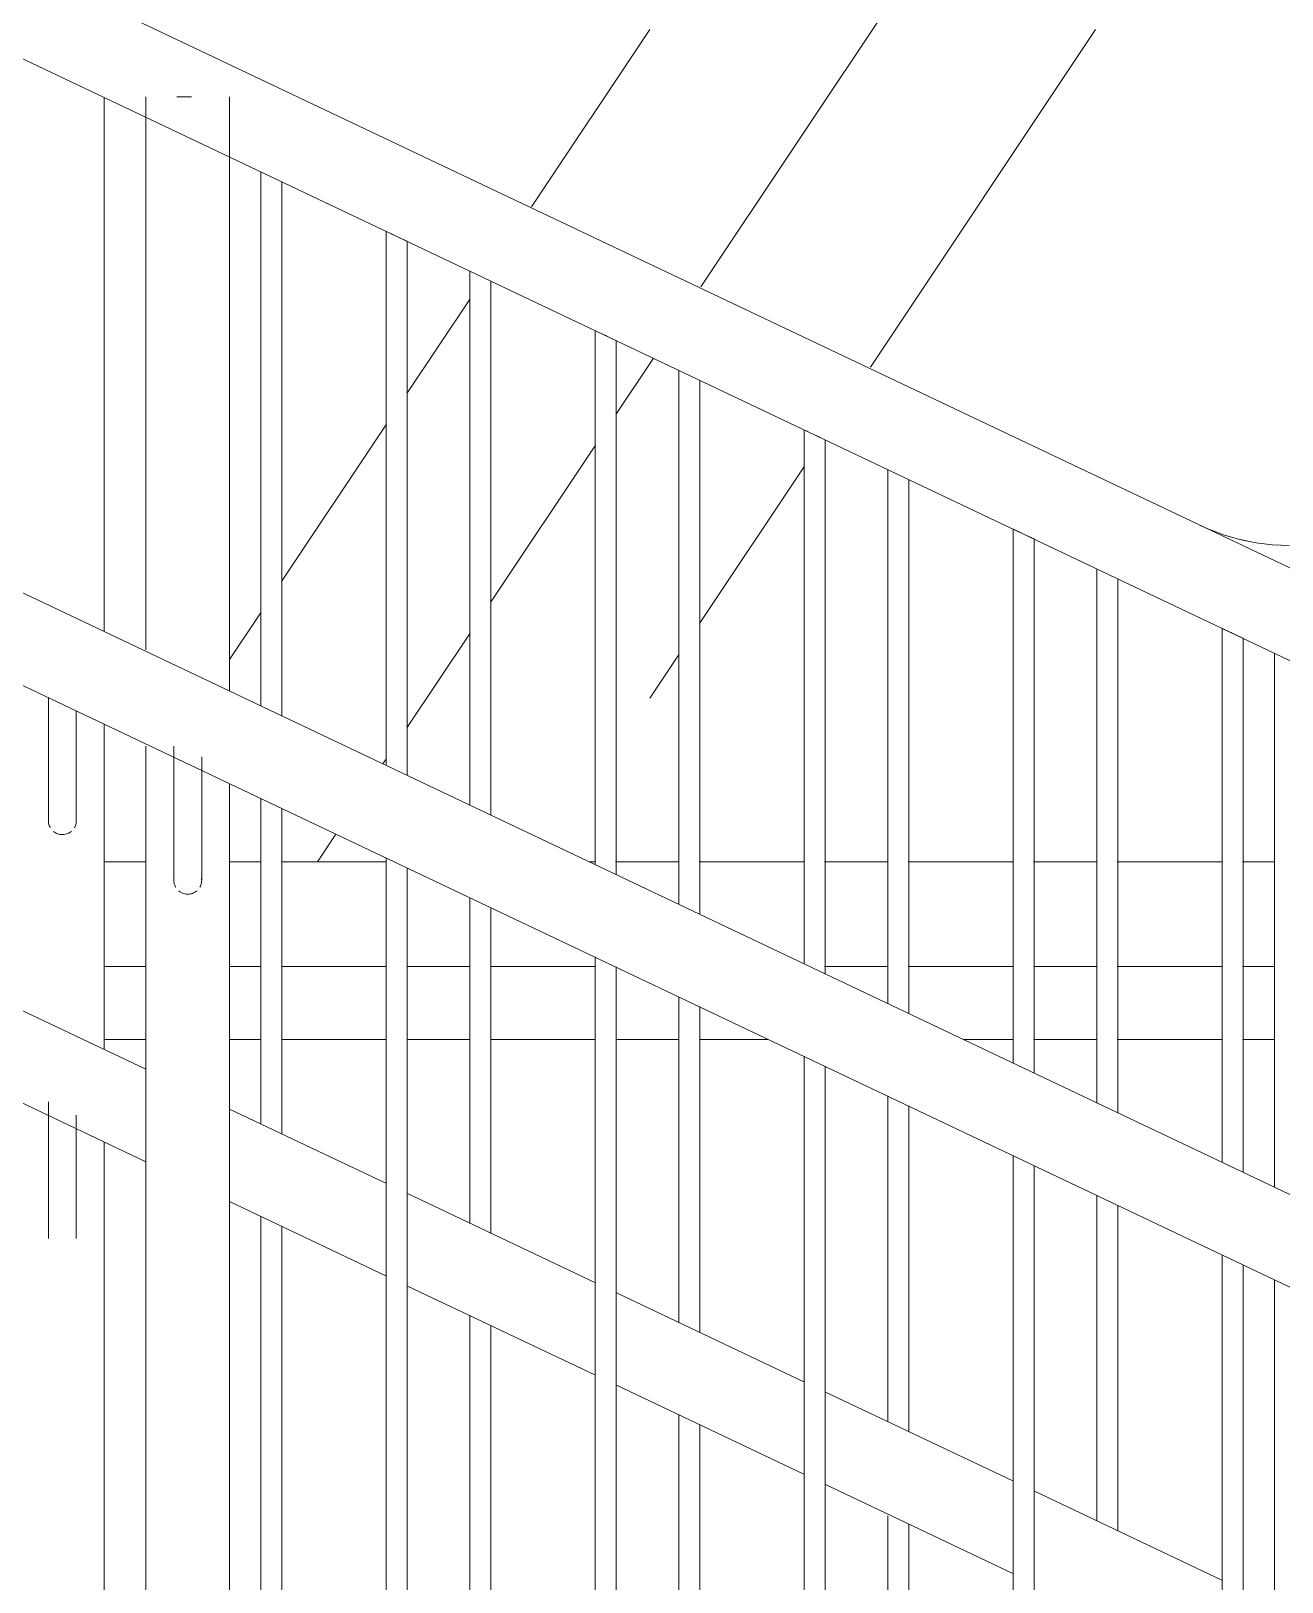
# Model space of a CAD drawing. Header units: millimetres. Extents: x -515342 to 330399, y -224905 to 507333.
# Drawn here: x 268085 to 268683, y 87987 to 88729 of the extents above; entities that cross this region are included whole.
import ezdxf

# ---------------------------------------------------------------- set-up
doc = ezdxf.new("R2010")
doc.units = ezdxf.units.MM
doc.layers.get('0').update_dxf_attribs({"lineweight": 0})
for name, color, linetype, lineweight in [('Витраж', 7, 'Continuous', 0), ('Ограждение', 7, 'Continuous', 0), ('Панели витража', 7, 'Continuous', 0), ('Перекрытие', 7, 'Continuous', 0), ('Стены внутренние', 7, 'Continuous', 0)]:
    doc.layers.add(name, color=color, linetype=linetype, lineweight=lineweight)

# ---------------------------------------------------------------- blocks, each defined once
blk = doc.blocks.new('Ограждение - АР_Ограждение_Балясина_D40 доп поручень 700_900-10240715-О_АР_П_Разрез 2-2')
at = {"layer": 'Ограждение'}
for p, q in [((7320, 399.97), (7320, 144.25)), ((7320, 100.03), (7320, -55.75))]:
    blk.add_line(p, q, dxfattribs=at)
blk = doc.blocks.new('Ограждение - АР_Ограждение_Балясина_10-V171-О_АР_П_Разрез 2-2')
at = {"layer": 'Ограждение'}
for p, q in [((7235, 440.34), (7235, 184.62)), ((7235.13, 440.28), (7235.13, 440.28)), ((7245, 179.87), (7245, 435.59)), ((7235, 140.44), (7235, -15.38)), ((7245, -20.13), (7245, 135.69))]:
    blk.add_line(p, q, dxfattribs=at)
blk = doc.blocks.new('Ограждение - АР_Ограждение_Балясина_10-V172-О_АР_П_Разрез 2-2')
at = {"layer": 'Ограждение'}
for p, q in [((7135, 487.84), (7135, 232.12)), ((7135.13, 487.78), (7135.13, 487.78)), ((7145, 227.37), (7145, 483.09)), ((7135, 187.99), (7135, 32.12)), ((7145, 27.37), (7145, 183.23)), ((7135, -12.92), (7135, -627.88)), ((7145, -632.62), (7145, -16.77))]:
    blk.add_line(p, q, dxfattribs=at)
blk = doc.blocks.new('Ограждение - АР_Ограждение_Балясина_10-V173-О_АР_П_Разрез 2-2')
at = {"layer": 'Ограждение'}
for p, q in [((7035, 535.34), (7035, 279.62)), ((7035.13, 535.28), (7035.13, 535.28)), ((7045, 274.87), (7045, 530.59)), ((7035, 235.53), (7035, 79.62)), ((7045, 74.87), (7045, 230.78)), ((7035, 35.53), (7035, -580.38)), ((7045, -585.12), (7045, 30.78))]:
    blk.add_line(p, q, dxfattribs=at)
blk = doc.blocks.new('Ограждение - АР_Ограждение_Балясина_10-V174-О_АР_П_Разрез 2-2')
at = {"layer": 'Ограждение'}
for p, q in [((6935, 582.84), (6935, 327.12)), ((6935.13, 582.78), (6935.13, 582.78)), ((6945, 322.37), (6945, 578.09)), ((6935, 282.84), (6935, 127.12)), ((6945, 122.37), (6945, 278.09)), ((6935, 83.07), (6935, -532.88)), ((6945, -537.62), (6945, 78.32))]:
    blk.add_line(p, q, dxfattribs=at)
blk = doc.blocks.new('Ограждение - АР_Ограждение_Балясина_10-V175-О_АР_П_Разрез 2-2')
at = {"layer": 'Ограждение'}
for p, q in [((6835, 630.34), (6835, 374.62)), ((6835.13, 630.28), (6835.13, 630.28)), ((6845, 369.87), (6845, 625.59)), ((6835, 330.34), (6835, 174.62)), ((6845, 169.87), (6845, 325.59)), ((6835, 130.34), (6835, -485.38)), ((6845, -490.12), (6845, 125.59))]:
    blk.add_line(p, q, dxfattribs=at)
blk = doc.blocks.new('Ограждение - АР_Ограждение_Балясина_D40 доп поручень 700_900-V176-О_АР_П_Разрез 2-2')
at = {"layer": 'Ограждение'}
for p, q in [((6760, 410.25), (6760, 665.97)), ((6733.33, 378.63), (6733.33, 349.75)), ((6746.67, 349.75), (6746.67, 372.3)), ((6760, 210.25), (6760, 365.97)), ((6733.33, 185.12), (6733.33, 149.75)), ((6746.67, 149.75), (6746.67, 178.79)), ((6760, -450.13), (6760, 165.97))]:
    blk.add_line(p, q, dxfattribs=at)
at = {"layer": 'Ограждение', "flags": 128}
for points in [[(6733.33, 349.75), (6733.33, 348.55), (6733.33, 347.35), (6733.33, 346.16), (6733.33, 344.97), (6733.33, 343.79), (6733.33, 342.62), (6733.33, 341.46), (6733.33, 340.31), (6733.33, 339.18), (6733.33, 338.07), (6733.33, 336.97), (6733.33, 335.9), (6733.33, 334.84), (6733.33, 333.81), (6733.33, 332.81), (6733.33, 331.83), (6733.33, 330.89), (6733.33, 329.97), (6733.33, 329.08), (6733.33, 328.23), (6733.33, 327.41), (6733.33, 326.63), (6733.33, 325.88), (6733.33, 325.17), (6733.33, 324.51), (6733.33, 323.88), (6733.33, 323.29), (6733.33, 322.75), (6733.33, 322.25), (6733.33, 321.79), (6733.33, 321.38), (6733.33, 321.01), (6733.33, 320.69), (6733.33, 320.41), (6733.33, 320.19), (6733.33, 320.01), (6733.33, 319.87), (6733.33, 319.79), (6733.33, 319.75)], [(6746.67, 319.75), (6746.67, 319.77), (6746.67, 319.85), (6746.67, 319.97), (6746.67, 320.13), (6746.67, 320.35), (6746.67, 320.61), (6746.67, 320.92), (6746.67, 321.27), (6746.67, 321.67), (6746.67, 322.12), (6746.67, 322.61), (6746.67, 323.14), (6746.67, 323.72), (6746.67, 324.33), (6746.67, 324.99), (6746.67, 325.69), (6746.67, 326.42), (6746.67, 327.2), (6746.67, 328), (6746.67, 328.85), (6746.67, 329.73), (6746.67, 330.64), (6746.67, 331.58), (6746.67, 332.54), (6746.67, 333.54), (6746.67, 334.56), (6746.67, 335.61), (6746.67, 336.68), (6746.67, 337.77), (6746.67, 338.88), (6746.67, 340.01), (6746.67, 341.15), (6746.67, 342.3), (6746.67, 343.47), (6746.67, 344.65), (6746.67, 345.84), (6746.67, 347.03), (6746.67, 348.23), (6746.67, 349.43), (6746.67, 349.75)], [(6733.33, 149.75), (6733.33, 148.55), (6733.33, 147.35), (6733.33, 146.16), (6733.33, 144.97), (6733.33, 143.79), (6733.33, 142.62), (6733.33, 141.46), (6733.33, 140.31), (6733.33, 139.18), (6733.33, 138.07), (6733.33, 136.97), (6733.33, 135.9), (6733.33, 134.84), (6733.33, 133.81), (6733.33, 132.81), (6733.33, 131.83), (6733.33, 130.89), (6733.33, 129.97), (6733.33, 129.08), (6733.33, 128.23), (6733.33, 127.41), (6733.33, 126.63), (6733.33, 125.88), (6733.33, 125.17), (6733.33, 124.51), (6733.33, 123.88), (6733.33, 123.29), (6733.33, 122.75), (6733.33, 122.25), (6733.33, 121.79), (6733.33, 121.38), (6733.33, 121.01), (6733.33, 120.69), (6733.33, 120.41), (6733.33, 120.19), (6733.33, 120.01), (6733.33, 119.87), (6733.33, 119.79), (6733.33, 119.75)], [(6746.67, 119.75), (6746.67, 119.77), (6746.67, 119.85), (6746.67, 119.97), (6746.67, 120.13), (6746.67, 120.35), (6746.67, 120.61), (6746.67, 120.92), (6746.67, 121.27), (6746.67, 121.67), (6746.67, 122.12), (6746.67, 122.61), (6746.67, 123.14), (6746.67, 123.72), (6746.67, 124.33), (6746.67, 124.99), (6746.67, 125.69), (6746.67, 126.42), (6746.67, 127.2), (6746.67, 128), (6746.67, 128.85), (6746.67, 129.73), (6746.67, 130.64), (6746.67, 131.58), (6746.67, 132.54), (6746.67, 133.54), (6746.67, 134.56), (6746.67, 135.61), (6746.67, 136.68), (6746.67, 137.77), (6746.67, 138.88), (6746.67, 140.01), (6746.67, 141.15), (6746.67, 142.3), (6746.67, 143.47), (6746.67, 144.65), (6746.67, 145.84), (6746.67, 147.03), (6746.67, 148.23), (6746.67, 149.43), (6746.67, 149.75)]]:
    blk.add_lwpolyline(points, dxfattribs=at)
at = {"layer": 'Ограждение'}
for points, knots in [([(6734.23, 316.41), (6734.04, 316.74), (6733.71, 317.45), (6733.44, 318.44), (6733.34, 319.3), (6733.33, 320.05), (6733.38, 320.54), (6733.41, 320.77)], [0.3333333, 0.3333333, 0.3333333, 0.3333333, 0.3888889, 0.4444444, 0.4791667, 0.5138889, 0.5486111, 0.5486111, 0.5486111, 0.5486111]), ([(6746.56, 320.92), (6746.61, 320.68), (6746.66, 320.2), (6746.67, 319.45), (6746.6, 318.72), (6746.4, 317.79), (6746.09, 317), (6745.81, 316.49), (6745.77, 316.4)], [0.4444444, 0.4444444, 0.4444444, 0.4444444, 0.4791667, 0.5138889, 0.5486111, 0.5833333, 0.6527778, 0.6666667, 0.6666667, 0.6666667, 0.6666667]), ([(6744.29, 314.65), (6744.22, 314.59), (6743.77, 314.22), (6742.42, 313.4), (6741.01, 313.1), (6740, 313.08)], [0.7777778, 0.7777778, 0.7777778, 0.7777778, 0.7916667, 0.8611111, 1, 1, 1, 1])]:
    blk.add_open_spline(points, degree=3, knots=knots, dxfattribs=at)
blk.add_open_spline([(6740, 313.08), (6739.19, 313.09), (6737.67, 313.36), (6736.3, 314.15), (6735.71, 314.65)], degree=3, dxfattribs=at)
blk = doc.blocks.new('Ограждение - Ограждение-9707695-О_АР_П_Разрез 2-2')
for name in ['Ограждение - АР_Ограждение_Балясина_D40 доп поручень 700_900-V176-О_АР_П_Разрез 2-2', 'Ограждение - АР_Ограждение_Балясина_10-V175-О_АР_П_Разрез 2-2', 'Ограждение - АР_Ограждение_Балясина_10-V174-О_АР_П_Разрез 2-2', 'Ограждение - АР_Ограждение_Балясина_10-V173-О_АР_П_Разрез 2-2', 'Ограждение - АР_Ограждение_Балясина_10-V172-О_АР_П_Разрез 2-2', 'Ограждение - АР_Ограждение_Балясина_10-V171-О_АР_П_Разрез 2-2', 'Ограждение - АР_Ограждение_Балясина_D40 доп поручень 700_900-10240715-О_АР_П_Разрез 2-2']:
    blk.add_blockref(name, (0, 0))
blk = doc.blocks.new('Тип перил - Перила_Внутренний_-9707720-О_АР_П_Разрез 2-2')
at = {"layer": 'Ограждение'}
for p, q in [((6780, 200.75), (6704.87, 236.43)), ((6704.87, 192.15), (6780, 156.47)), ((6895.13, 146.07), (6820, 181.75)), ((6995.13, 98.57), (6904.87, 141.43)), ((6820, 137.47), (6895.13, 101.78)), ((6904.87, 97.15), (6995.13, 54.28)), ((7095.13, 51.07), (7004.87, 93.93)), ((7004.87, 49.65), (7095.13, 6.78)), ((7195.13, 3.57), (7104.87, 46.43)), ((7104.87, 2.15), (7195.13, -40.72)), ((7295.13, -43.93), (7204.87, -1.07))]:
    blk.add_line(p, q, dxfattribs=at)
blk = doc.blocks.new('Ограждение - АР_Ограждение_Балясина_D40_900-V197-О_АР_П_Разрез 2-2')
at = {"layer": 'Ограждение'}
for p, q in [((6780, 401.57), (6780, 666.25)), ((6800, 666.25), (6794.82, 666.25)), ((6801.83, 666.25), (6800, 666.25)), ((6820, 666.25), (6820, 381.75)), ((6780, -580), (6780, 355.52)), ((6793.33, 321.25), (6793.33, 355.52)), ((6806.67, 350.29), (6806.67, 321.25)), ((6820, 337.47), (6820, -580))]:
    blk.add_line(p, q, dxfattribs=at)
at = {"layer": 'Ограждение', "flags": 128}
for points in [[(6793.33, 291.25), (6793.33, 291.27), (6793.33, 291.35), (6793.33, 291.47), (6793.33, 291.63), (6793.33, 291.85), (6793.33, 292.11), (6793.33, 292.42), (6793.33, 292.77), (6793.33, 293.17), (6793.33, 293.62), (6793.33, 294.11), (6793.33, 294.64), (6793.33, 295.22), (6793.33, 295.83), (6793.33, 296.49), (6793.33, 297.19), (6793.33, 297.92), (6793.33, 298.7), (6793.33, 299.5), (6793.33, 300.35), (6793.33, 301.23), (6793.33, 302.14), (6793.33, 303.08), (6793.33, 304.04), (6793.33, 305.04), (6793.33, 306.06), (6793.33, 307.11), (6793.33, 308.18), (6793.33, 309.27), (6793.33, 310.38), (6793.33, 311.51), (6793.33, 312.65), (6793.33, 313.8), (6793.33, 314.97), (6793.33, 316.15), (6793.33, 317.34), (6793.33, 318.53), (6793.33, 319.73), (6793.33, 320.93), (6793.33, 321.25)], [(6806.67, 321.25), (6806.67, 320.05), (6806.67, 318.85), (6806.67, 317.66), (6806.67, 316.47), (6806.67, 315.29), (6806.67, 314.12), (6806.67, 312.96), (6806.67, 311.81), (6806.67, 310.68), (6806.67, 309.57), (6806.67, 308.47), (6806.67, 307.4), (6806.67, 306.34), (6806.67, 305.31), (6806.67, 304.31), (6806.67, 303.33), (6806.67, 302.39), (6806.67, 301.47), (6806.67, 300.58), (6806.67, 299.73), (6806.67, 298.91), (6806.67, 298.13), (6806.67, 297.38), (6806.67, 296.67), (6806.67, 296.01), (6806.67, 295.38), (6806.67, 294.79), (6806.67, 294.25), (6806.67, 293.75), (6806.67, 293.29), (6806.67, 292.88), (6806.67, 292.51), (6806.67, 292.19), (6806.67, 291.91), (6806.67, 291.69), (6806.67, 291.51), (6806.67, 291.37), (6806.67, 291.29), (6806.67, 291.25)]]:
    blk.add_lwpolyline(points, dxfattribs=at)
at = {"layer": 'Ограждение'}
for points, knots in [([(6793.44, 292.42), (6793.39, 292.18), (6793.34, 291.7), (6793.33, 290.95), (6793.4, 290.22), (6793.6, 289.29), (6793.91, 288.5), (6794.19, 287.99), (6794.23, 287.9)], [0.4444444, 0.4444444, 0.4444444, 0.4444444, 0.4791667, 0.5138889, 0.5486111, 0.5833333, 0.6527778, 0.6666667, 0.6666667, 0.6666667, 0.6666667]), ([(6805.77, 287.91), (6805.96, 288.24), (6806.29, 288.95), (6806.56, 289.94), (6806.66, 290.8), (6806.67, 291.55), (6806.62, 292.04), (6806.59, 292.27)], [0.3333333, 0.3333333, 0.3333333, 0.3333333, 0.3888889, 0.4444444, 0.4791667, 0.5138889, 0.5486111, 0.5486111, 0.5486111, 0.5486111]), ([(6795.71, 286.15), (6795.78, 286.09), (6796.23, 285.72), (6797.58, 284.9), (6798.99, 284.6), (6800, 284.58)], [0.7777778, 0.7777778, 0.7777778, 0.7777778, 0.7916667, 0.8611111, 1, 1, 1, 1])]:
    blk.add_open_spline(points, degree=3, knots=knots, dxfattribs=at)
blk.add_open_spline([(6800, 284.58), (6800.81, 284.59), (6802.33, 284.86), (6803.7, 285.65), (6804.29, 286.15)], degree=3, dxfattribs=at)
blk = doc.blocks.new('Ограждение - АР_Ограждение_Балясина_10-V196-О_АР_П_Разрез 2-2')
at = {"layer": 'Ограждение'}
for p, q in [((6395, 583.63), (6395, 839.34)), ((6405, 834.59), (6405, 578.87)), ((6395, -276.38), (6395, 539.34)), ((6405, 534.59), (6405, -281.12))]:
    blk.add_line(p, q, dxfattribs=at)
at = {"layer": 'Ограждение', "flags": 128}
for points in [[(6395.13, 839.28), (6396.09, 838.82), (6397.83, 838), (6400, 836.97)], [(6400, 836.97), (6402.17, 835.94), (6403.91, 835.11), (6404.87, 834.65), (6405, 834.59)]]:
    blk.add_lwpolyline(points, dxfattribs=at)
blk = doc.blocks.new('Ограждение - АР_Ограждение_Балясина_10-V198-О_АР_П_Разрез 2-2')
at = {"layer": 'Ограждение'}
for p, q in [((6995, 298.63), (6995, 554.34)), ((7005, 549.59), (7005, 293.88)), ((6995, -561.38), (6995, 254.57)), ((7005, 249.81), (7005, -566.12))]:
    blk.add_line(p, q, dxfattribs=at)
at = {"layer": 'Ограждение', "flags": 128}
for points in [[(6995.13, 554.28), (6996.09, 553.82), (6997.83, 553), (7000, 551.97)], [(7000, 551.97), (7002.17, 550.94), (7003.91, 550.11), (7004.87, 549.65), (7005, 549.59)]]:
    blk.add_lwpolyline(points, dxfattribs=at)
blk = doc.blocks.new('Ограждение - АР_Ограждение_Балясина_10-V199-О_АР_П_Разрез 2-2')
at = {"layer": 'Ограждение'}
for p, q in [((7095, 251.13), (7095, 506.84)), ((7105, 502.09), (7105, 246.37)), ((7095, -608.88), (7095, 207.02)), ((7105, 202.27), (7105, -613.62))]:
    blk.add_line(p, q, dxfattribs=at)
at = {"layer": 'Ограждение', "flags": 128}
for points in [[(7095.13, 506.78), (7096.09, 506.32), (7097.83, 505.5), (7100, 504.47)], [(7100, 504.47), (7102.17, 503.44), (7103.91, 502.61), (7104.87, 502.15), (7105, 502.09)]]:
    blk.add_lwpolyline(points, dxfattribs=at)
blk = doc.blocks.new('Ограждение - АР_Ограждение_Балясина_10-V200-О_АР_П_Разрез 2-2')
at = {"layer": 'Ограждение'}
for p, q in [((7195, 203.63), (7195, 459.34)), ((7205, 454.59), (7205, 198.87)), ((7195, -656.38), (7195, 159.48)), ((7205, 154.73), (7205, -661.12))]:
    blk.add_line(p, q, dxfattribs=at)
at = {"layer": 'Ограждение', "flags": 128}
for points in [[(7195.13, 459.28), (7196.09, 458.82), (7197.83, 458), (7200, 456.97)], [(7200, 456.97), (7202.17, 455.94), (7203.91, 455.11), (7204.87, 454.65), (7205, 454.59)]]:
    blk.add_lwpolyline(points, dxfattribs=at)
blk = doc.blocks.new('Ограждение - АР_Ограждение_Балясина_10-V201-О_АР_П_Разрез 2-2')
at = {"layer": 'Ограждение'}
for p, q in [((7295, 156.12), (7295, 411.84)), ((7305, 407.09), (7305, 151.37)), ((7295, -703.88), (7295, 111.94)), ((7305, 107.18), (7305, -708.62))]:
    blk.add_line(p, q, dxfattribs=at)
at = {"layer": 'Ограждение', "flags": 128}
for points in [[(7295.13, 411.78), (7296.09, 411.32), (7297.83, 410.5), (7300, 409.47)], [(7300, 409.47), (7302.17, 408.44), (7303.91, 407.61), (7304.87, 407.15), (7305, 407.09)]]:
    blk.add_lwpolyline(points, dxfattribs=at)
blk = doc.blocks.new('Ограждение - АР_Ограждение_Балясина_10-V203-О_АР_П_Разрез 2-2')
at = {"layer": 'Ограждение'}
for p, q in [((7295, 156.12), (7295, 411.84)), ((7295.13, 411.78), (7295.13, 411.78)), ((7305, 407.09), (7305, 151.37)), ((7295, -703.88), (7295, 111.94)), ((7305, 107.18), (7305, -708.62))]:
    blk.add_line(p, q, dxfattribs=at)
blk = doc.blocks.new('Ограждение - АР_Ограждение_Балясина_10-V204-О_АР_П_Разрез 2-2')
at = {"layer": 'Ограждение'}
for p, q in [((7195, 203.63), (7195, 459.34)), ((7195.13, 459.28), (7195.13, 459.28)), ((7205, 454.59), (7205, 198.87)), ((7195, -656.38), (7195, 159.48)), ((7205, 154.73), (7205, -661.12))]:
    blk.add_line(p, q, dxfattribs=at)
blk = doc.blocks.new('Ограждение - АР_Ограждение_Балясина_10-V205-О_АР_П_Разрез 2-2')
at = {"layer": 'Ограждение'}
for p, q in [((7095, 251.13), (7095, 506.84)), ((7095.13, 506.78), (7095.13, 506.78)), ((7105, 502.09), (7105, 246.37)), ((7095, -608.88), (7095, 207.02)), ((7105, 202.27), (7105, -613.62))]:
    blk.add_line(p, q, dxfattribs=at)
blk = doc.blocks.new('Ограждение - АР_Ограждение_Балясина_10-V206-О_АР_П_Разрез 2-2')
at = {"layer": 'Ограждение'}
for p, q in [((6995, 298.63), (6995, 554.34)), ((6995.13, 554.28), (6995.13, 554.28)), ((7005, 549.59), (7005, 293.88)), ((6995, -561.38), (6995, 254.57)), ((7005, 249.81), (7005, -566.12))]:
    blk.add_line(p, q, dxfattribs=at)
blk = doc.blocks.new('Ограждение - АР_Ограждение_Балясина_10-V207-О_АР_П_Разрез 2-2')
at = {"layer": 'Ограждение'}
for p, q in [((6895, 346.13), (6895, 601.84)), ((6895.13, 601.78), (6895.13, 601.78)), ((6905, 597.09), (6905, 341.38)), ((6895, -513.88), (6895, 301.84)), ((6905, 297.09), (6905, -518.62))]:
    blk.add_line(p, q, dxfattribs=at)
blk = doc.blocks.new('Ограждение - Ограждение-9707916-О_АР_П_Разрез 2-2')
for name, p in [('Ограждение - АР_Ограждение_Балясина_D40_900-V197-О_АР_П_Разрез 2-2', (0, 0)), ('Ограждение - АР_Ограждение_Балясина_10-V196-О_АР_П_Разрез 2-2', (500, -237.5)), ('Ограждение - АР_Ограждение_Балясина_10-V207-О_АР_П_Разрез 2-2', (0, 0)), ('Ограждение - АР_Ограждение_Балясина_10-V198-О_АР_П_Разрез 2-2', (0, 0)), ('Ограждение - АР_Ограждение_Балясина_10-V206-О_АР_П_Разрез 2-2', (0, 0)), ('Ограждение - АР_Ограждение_Балясина_10-V199-О_АР_П_Разрез 2-2', (0, 0)), ('Ограждение - АР_Ограждение_Балясина_10-V205-О_АР_П_Разрез 2-2', (0, 0)), ('Ограждение - АР_Ограждение_Балясина_10-V200-О_АР_П_Разрез 2-2', (0, 0)), ('Ограждение - АР_Ограждение_Балясина_10-V204-О_АР_П_Разрез 2-2', (0, 0)), ('Ограждение - АР_Ограждение_Балясина_10-V201-О_АР_П_Разрез 2-2', (0, 0)), ('Ограждение - АР_Ограждение_Балясина_10-V203-О_АР_П_Разрез 2-2', (0, 0))]:
    blk.add_blockref(name, p)
blk = doc.blocks.new('Тип верхнего поручня - Верхний поручень_Внутренний_-9708042-О_АР_П_Разрез 2-2')
at = {"layer": 'Ограждение'}
for p, q in [((7530, 344.5), (5770.36, 1180.33)), ((5753.2, 1144.2), (7530, 300.22))]:
    blk.add_line(p, q, dxfattribs=at)
at = {"layer": 'Ограждение', "flags": 128}
blk.add_lwpolyline([(7327.14, 451.56), (7323.14, 451.64), (7319.15, 451.88), (7315.17, 452.28), (7311.21, 452.84), (7307.28, 453.56), (7303.37, 454.43), (7299.51, 455.46), (7295.69, 456.64), (7291.92, 457.98), (7288.2, 459.46), (7284.55, 461.09)], dxfattribs=at)
blk = doc.blocks.new('Тип перил - Перила_Внутренний_-9708056-О_АР_П_Разрез 2-2')
at = {"layer": 'Ограждение'}
for p, q in [((7539.82, 39.84), (5760.18, 885.16)), ((5743.02, 849.03), (7522.66, 3.71))]:
    blk.add_line(p, q, dxfattribs=at)
blk = doc.blocks.new('Системная панель - АР_ПанельВитража__Cтекло_СМ4-V242-О_АР_П_Разрез 2-2')
at = {"layer": 'Панели витража'}
h = blk.add_hatch(dxfattribs=at)
h.set_pattern_fill('FP_44', color=256, style=0, pattern_type=2)
h.set_pattern_definition([(236.31, (-5255.8, 8823.7), (-1777.996, -3556.002), [641.07, -5769.6]), (236.31, (-5220.23, 8717), (-1777.996, -3556.002), [384.64, -6026.03]), (236.31, (-5433.6, 8717), (-1777.996, -3556.002), [384.64, -6026.03])])
h.paths.add_polyline_path([(6780, 300), (6780, 356.47), (6760, 365.97), (6760, 300)])
h.paths.add_polyline_path([(7444.87, 300), (7470, 300.97), (7470, 328.72), (7444.87, 339.46), (7444.87, 300.22)])
h.paths.add_polyline_path([(7420, 300), (7435.13, 300.97), (7435.13, 345.28), (7420, 352.47), (7420, 300.22)])
h.paths.add_polyline_path([(7380, 300), (7380, 371.47), (7360, 380.97), (7360, 300)])
h.paths.add_polyline_path([(7320, 300), (7320, 399.97), (7304.87, 407.15), (7304.87, 300)])
h.paths.add_polyline_path([(7295.13, 300), (7295.13, 411.78), (7244.87, 435.65), (7244.87, 300), (7293.63, 300)])
h.paths.add_polyline_path([(7722.13, 300), (7825, 300), (7825, 2725), (6725, 2725), (6725, 726.87), (7293.63, 457.91), (7305.11, 453.85), (7327.14, 451.56), (7522.12, 450.88), (7524.82, 450.88), (7532.56, 451.23), (7537.42, 449.95), (7541.15, 447.33), (7541.96, 446.24), (7544.86, 444.77), (7547.49, 440.83), (7550, 425.48), (7550.15, 377.78), (7551.56, 376.03), (7556.83, 368.85), (7556.88, 366.23), (7557.09, 355.52), (7556.85, 358.58), (7555.97, 358.38), (7555.48, 357.36), (7554.54, 357.22), (7554.54, 354.32), (7552.93, 354.21), (7552.93, 352.11), (7553.23, 351.56), (7551.68, 349.92), (7553.72, 349.61), (7550, 347.16), (7549.17, 309.47), (7545.93, 303.18), (7543.02, 300), (7615.01, 300)])
h.paths.add_polyline_path([(7235.13, 300), (7235.13, 440.28), (7204.87, 454.65), (7204.87, 300)])
h.paths.add_polyline_path([(7195.13, 300), (7195.13, 459.28), (7144.87, 483.15), (7144.87, 300), (7186.5, 300)])
h.paths.add_polyline_path([(7135.13, 300), (7135.13, 487.78), (7104.87, 502.15), (7104.87, 300)])
h.paths.add_polyline_path([(7095.13, 300), (7095.13, 506.78), (7044.87, 530.65), (7044.87, 300), (7079.37, 300)])
h.paths.add_polyline_path([(7035.13, 300), (7035.13, 535.28), (7004.87, 549.65), (7004.87, 300)])
h.paths.add_polyline_path([(6995.13, 300), (6995.13, 554.28), (6944.87, 578.15), (6944.87, 322.43), (6992.11, 300)])
h.paths.add_polyline_path([(6895.13, 300), (6895.13, 301.78), (6844.87, 325.65), (6844.87, 300), (6865.12, 300)])
h.paths.add_polyline_path([(6820, 300), (6835.13, 300), (6835.13, 330.28), (6820, 337.47)])
h.paths.add_polyline_path([(7516.98, 300), (7514.07, 303.18), (7511.97, 306.7), (7510, 309.47), (7510, 300), (7516.52, 300)])
h.paths.add_polyline_path([(6740, 313.08), (6744.29, 315.01), (6735.71, 314.65), (6737.71, 313.49)])
h.paths.add_polyline_path([(6935.13, 327.07), (6935.13, 582.78), (6904.87, 597.15), (6904.87, 341.43)])
h.paths.add_polyline_path([(6733.38, 338.48), (6733.38, 341.93), (6733.37, 341.93)])
h.paths.add_polyline_path([(6895.13, 346.07), (6895.13, 601.78), (6844.87, 625.65), (6844.87, 369.93), (6875.22, 355.52)])
h.paths.add_polyline_path([(7510, 363.76), (7509.43, 411.58), (7420, 411.51), (7420, 396.75), (7476.47, 370.75), (7490.51, 365.78), (7508.94, 363.87)])
h.paths.add_polyline_path([(6835.13, 374.57), (6835.13, 630.28), (6820, 637.47), (6820, 381.75)])
h.paths.add_polyline_path([(6780, 400.75), (6780, 656.47), (6760, 665.97), (6760, 410.25), (6778.26, 401.57)])
h.paths.add_polyline_path([(7510, 411.98), (7509.35, 412.05), (7509.35, 412.02)])
h.paths.add_polyline_path([(7516.35, 447.65), (7520, 449.6), (7519.11, 449.6), (7516.72, 447.91)])
blk = doc.blocks.new('Прямоугольный импост - АР_Импост_50х100 _импост витража_-V246-О_АР_П_Разрез 2-2')
at = {"layer": 'Витраж'}
for p, q in [((6780, 300), (6760, 300)), ((6835.13, 300), (6819.8, 300)), ((6895.13, 300), (6844.87, 300)), ((6995.13, 300), (6992.11, 300)), ((7035.13, 300), (7004.66, 300)), ((7095.13, 300), (7044.68, 300)), ((7135.13, 300), (7104.7, 300)), ((7195.13, 300), (7144.72, 300)), ((7235.13, 300), (7204.74, 300)), ((7295.13, 300), (7244.76, 300)), ((7320.06, 300), (7304.78, 300)), ((7380, 300), (7360, 300)), ((7435.13, 300), (7419.96, 300)), ((7470.02, 300), (7444.84, 300)), ((7516.98, 300), (7510, 300)), ((7825, 300), (7543.02, 300)), ((7825, 300), (7825, 250))]:
    blk.add_line(p, q, dxfattribs=at)
blk = doc.blocks.new('Ограждение - АР_Ограждение_Балясина_10-V259-О_АР_П_Разрез 2-2')
at = {"layer": 'Ограждение'}
for p, q in [((6395, 583.63), (6395, 839.34)), ((6395.13, 839.28), (6395.13, 839.28)), ((6405, 834.59), (6405, 578.87)), ((6395, -276.37), (6395, 539.34)), ((6405, 534.59), (6405, -281.12))]:
    blk.add_line(p, q, dxfattribs=at)
blk = doc.blocks.new('Ограждение - АР_Ограждение_Балясина_10-V261-О_АР_П_Разрез 2-2')
at = {"layer": 'Ограждение'}
for p, q in [((6995, 298.62), (6995, 554.34)), ((6995.13, 554.28), (6995.13, 554.28)), ((7005, 549.59), (7005, 293.87)), ((6995, -561.38), (6995, 254.57)), ((7005, 249.81), (7005, -566.12))]:
    blk.add_line(p, q, dxfattribs=at)
blk = doc.blocks.new('Ограждение - АР_Ограждение_Балясина_10-V262-О_АР_П_Разрез 2-2')
at = {"layer": 'Ограждение'}
for p, q in [((7095, 251.12), (7095, 506.84)), ((7095.13, 506.78), (7095.13, 506.78)), ((7105, 502.09), (7105, 246.37)), ((7095, -608.88), (7095, 207.02)), ((7105, 202.27), (7105, -613.62))]:
    blk.add_line(p, q, dxfattribs=at)
blk = doc.blocks.new('Ограждение - АР_Ограждение_Балясина_10-V263-О_АР_П_Разрез 2-2')
at = {"layer": 'Ограждение'}
for p, q in [((7195, 203.63), (7195, 459.34)), ((7195.13, 459.28), (7195.13, 459.28)), ((7205, 454.59), (7205, 198.87)), ((7195, -656.38), (7195, 159.48)), ((7205, 154.73), (7205, -661.12))]:
    blk.add_line(p, q, dxfattribs=at)
blk = doc.blocks.new('Ограждение - АР_Ограждение_Балясина_10-V264-О_АР_П_Разрез 2-2')
at = {"layer": 'Ограждение'}
for p, q in [((7295, 156.12), (7295, 411.84)), ((7295.13, 411.78), (7295.13, 411.78)), ((7305, 407.09), (7305, 151.37)), ((7295, -703.88), (7295, 111.94)), ((7305, 107.18), (7305, -708.62))]:
    blk.add_line(p, q, dxfattribs=at)
blk = doc.blocks.new('Ограждение - АР_Ограждение_Балясина_10-V265-О_АР_П_Разрез 2-2')
at = {"layer": 'Ограждение'}
for p, q in [((7195, 203.63), (7195, 459.34)), ((7195.13, 459.28), (7195.13, 459.28)), ((7205, 454.59), (7205, 198.87)), ((7195, -656.38), (7195, 159.48)), ((7205, 154.73), (7205, -661.12))]:
    blk.add_line(p, q, dxfattribs=at)
blk = doc.blocks.new('Ограждение - АР_Ограждение_Балясина_10-V266-О_АР_П_Разрез 2-2')
at = {"layer": 'Ограждение'}
for p, q in [((7095, 251.12), (7095, 506.84)), ((7095.13, 506.78), (7095.13, 506.78)), ((7105, 502.09), (7105, 246.37)), ((7095, -608.88), (7095, 207.02)), ((7105, 202.27), (7105, -613.62))]:
    blk.add_line(p, q, dxfattribs=at)
blk = doc.blocks.new('Ограждение - АР_Ограждение_Балясина_10-V267-О_АР_П_Разрез 2-2')
at = {"layer": 'Ограждение'}
for p, q in [((6995, 298.62), (6995, 554.34)), ((6995.13, 554.28), (6995.13, 554.28)), ((7005, 549.59), (7005, 293.87)), ((6995, -561.38), (6995, 254.57)), ((7005, 249.81), (7005, -566.12))]:
    blk.add_line(p, q, dxfattribs=at)
blk = doc.blocks.new('Ограждение - АР_Ограждение_Балясина_10-V208-О_АР_П_Разрез 2-2')
at = {"layer": 'Ограждение'}
for p, q in [((6395, 583.63), (6395, 839.34)), ((6395.13, 839.28), (6395.13, 839.28)), ((6405, 834.59), (6405, 578.87)), ((6395, -276.38), (6395, 539.34)), ((6405, 534.59), (6405, -281.12))]:
    blk.add_line(p, q, dxfattribs=at)
blk = doc.blocks.new('Ограждение - Ограждение-10129586-О_АР_П_Разрез 2-2')
for name, p in [('Ограждение - АР_Ограждение_Балясина_10-V259-О_АР_П_Разрез 2-2', (500, -237.5)), ('Ограждение - АР_Ограждение_Балясина_10-V208-О_АР_П_Разрез 2-2', (500, -237.5)), ('Ограждение - АР_Ограждение_Балясина_10-V261-О_АР_П_Разрез 2-2', (0, 0)), ('Ограждение - АР_Ограждение_Балясина_10-V267-О_АР_П_Разрез 2-2', (0, 0)), ('Ограждение - АР_Ограждение_Балясина_10-V262-О_АР_П_Разрез 2-2', (0, 0)), ('Ограждение - АР_Ограждение_Балясина_10-V266-О_АР_П_Разрез 2-2', (0, 0)), ('Ограждение - АР_Ограждение_Балясина_10-V263-О_АР_П_Разрез 2-2', (0, 0)), ('Ограждение - АР_Ограждение_Балясина_10-V265-О_АР_П_Разрез 2-2', (0, 0)), ('Ограждение - АР_Ограждение_Балясина_10-V264-О_АР_П_Разрез 2-2', (0, 0)), ('Ограждение - АР_Ограждение_Балясина_10-V203-О_АР_П_Разрез 2-2', (0, 0))]:
    blk.add_blockref(name, p)
blk = doc.blocks.new('Тип верхнего поручня - Верхний поручень_Внутренний_-10129593-О_АР_П_Разрез 2-2')
at = {"layer": 'Ограждение'}
blk.add_line((7306.74, 453.68), (7303.61, 454.38), dxfattribs=at)
blk = doc.blocks.new('СД_Люблино_Фасады_rvt-2-О_АР_П_Разрез 2-2')
at = {"layer": 'Перекрытие'}
for p, q in [((6760, 250), (6780, 250)), ((6819.77, 250), (6835.13, 250)), ((6844.87, 250), (6895.13, 250)), ((6904.87, 250), (6935.13, 250)), ((6944.87, 250), (6995.13, 250)), ((7104.66, 250), (7135.13, 250)), ((7144.67, 250), (7195.13, 250)), ((7204.7, 250), (7235.13, 250)), ((7244.71, 250), (7295.13, 250)), ((7304.74, 250), (7320.09, 250)), ((6780, 215), (6760, 215)), ((6835.13, 215), (6820, 215)), ((6895.13, 215), (6844.87, 215)), ((6935.13, 215), (6904.87, 215)), ((6995.13, 215), (6944.87, 215)), ((7035.13, 215), (7004.87, 215)), ((7077.82, 215), (7044.87, 215)), ((7195.13, 215), (7171.05, 215)), ((7235.13, 215), (7204.67, 215)), ((7295.13, 215), (7244.68, 215)), ((7320.1, 215), (7304.71, 215))]:
    blk.add_line(p, q, dxfattribs=at)
at = {"layer": 'Стены внутренние'}
for p, q in [((6780, 215), (6760, 215)), ((6835.13, 215), (6820, 215)), ((6895.13, 215), (6844.87, 215)), ((6935.13, 215), (6904.87, 215)), ((6995.13, 215), (6944.87, 215)), ((7035.13, 215), (7004.87, 215)), ((7077.82, 215), (7044.87, 215)), ((7195.13, 215), (7171.05, 215)), ((7235.13, 215), (7204.67, 215)), ((7295.13, 215), (7244.68, 215)), ((7320.1, 215), (7304.71, 215))]:
    blk.add_line(p, q, dxfattribs=at)
at = {"layer": 'Витраж', "lineweight": 9}
blk.add_blockref('Прямоугольный импост - АР_Импост_50х100 _импост витража_-V246-О_АР_П_Разрез 2-2', (0, 0), dxfattribs=at)
at = {"layer": 'Ограждение', "lineweight": 9}
for name in ['Тип верхнего поручня - Верхний поручень_Внутренний_-9708042-О_АР_П_Разрез 2-2', 'Тип верхнего поручня - Верхний поручень_Внутренний_-10129593-О_АР_П_Разрез 2-2', 'Ограждение - Ограждение-9707695-О_АР_П_Разрез 2-2', 'Ограждение - Ограждение-9707916-О_АР_П_Разрез 2-2', 'Ограждение - Ограждение-10129586-О_АР_П_Разрез 2-2', 'Тип перил - Перила_Внутренний_-9708056-О_АР_П_Разрез 2-2', 'Тип перил - Перила_Внутренний_-9707720-О_АР_П_Разрез 2-2']:
    blk.add_blockref(name, (0, 0), dxfattribs=at)
at = {"layer": 'Панели витража', "lineweight": 9}
blk.add_blockref('Системная панель - АР_ПанельВитража__Cтекло_СМ4-V242-О_АР_П_Разрез 2-2', (0, 0), dxfattribs=at)

msp = doc.modelspace()

# ---------------------------------------------------------------- block references
msp.add_blockref('СД_Люблино_Фасады_rvt-2-О_АР_П_Разрез 2-2', (261359.7107, 88031.3929))

doc.saveas('drawing.dxf')
